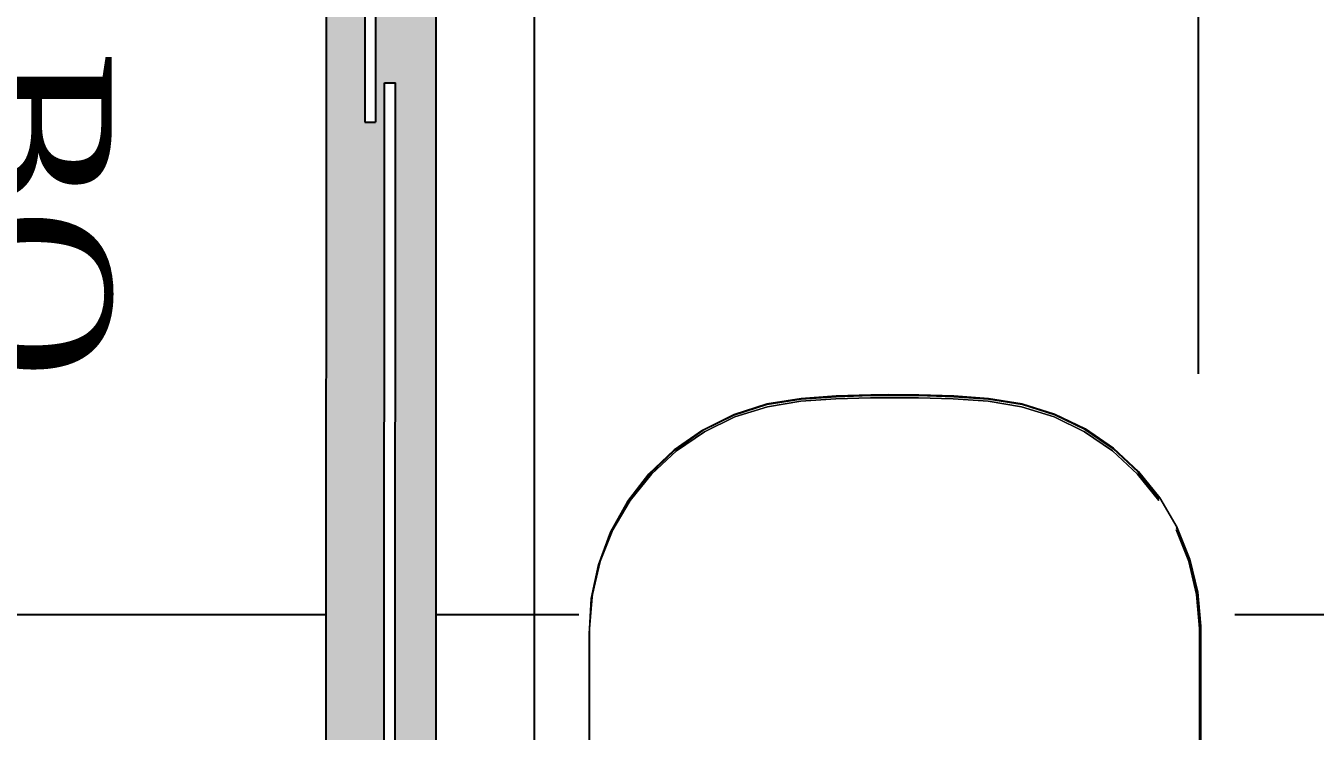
# Model space of a CAD drawing. Header units: centimetres. Extents: x -48696 to 156237, y -5617 to 29024.
# Drawn here: x 81399.1 to 81481.3, y 14951 to 14996 of the extents above; entities that cross this region are included whole.
import ezdxf

# ---------------------------------------------------------------- set-up
doc = ezdxf.new("R2010")
doc.units = ezdxf.units.CM
for name, color, linetype in [('Hachuria - Moveis', 1, 'Continuous'), ('Piso', 55, 'Continuous'), ('Portas-Cotas', 2, 'Continuous')]:
    doc.layers.add(name, color=color, linetype=linetype)
for name, color, linetype, lineweight in [('Moveis', 1, 'Continuous', 9), ('Parede Baixa', 5, 'Continuous', 50), ('Pisos Externos', 15, 'Continuous', 9)]:
    doc.layers.add(name, color=color, linetype=linetype, lineweight=lineweight)
doc.styles.add('Valéria', font='romantic.ttf', dxfattribs={"height": 10})

# ---------------------------------------------------------------- blocks, each defined once
blk = doc.blocks.new('u')
at = {"layer": 'Moveis', "invisible_edges": 3}
for points in [[(12556.061, 3322.426), (12633.549, 3335.554), (12556.095, 3322.404)], [(12556.061, 3322.426), (12633.549, 3335.554), (12556.095, 3322.404)], [(12556.061, 3322.426), (12633.549, 3335.554), (12556.095, 3322.404)], [(12556.061, 3322.426), (12633.549, 3335.554), (12556.095, 3322.404)], [(12556.061, 3322.426), (12633.549, 3335.554), (12556.095, 3322.404)], [(12556.095, 3322.404), (12633.549, 3335.554), (12556.232, 3322.311)], [(12556.095, 3322.404), (12633.549, 3335.554), (12556.232, 3322.311)], [(12556.095, 3322.404), (12633.549, 3335.554), (12556.232, 3322.311)], [(12556.095, 3322.404), (12633.549, 3335.554), (12556.232, 3322.311)], [(12556.095, 3322.404), (12633.549, 3335.554), (12556.232, 3322.311)], [(12556.232, 3322.311), (12633.549, 3335.554), (12556.257, 3322.282)], [(12556.232, 3322.311), (12633.549, 3335.554), (12556.257, 3322.282)], [(12556.232, 3322.311), (12633.549, 3335.554), (12556.257, 3322.282)], [(12556.232, 3322.311), (12633.549, 3335.554), (12556.257, 3322.282)], [(12556.232, 3322.311), (12633.549, 3335.554), (12556.257, 3322.282)], [(12556.257, 3322.282), (12633.549, 3335.554), (12556.359, 3322.193)], [(12556.257, 3322.282), (12633.549, 3335.554), (12556.359, 3322.193)], [(12556.257, 3322.282), (12633.549, 3335.554), (12556.359, 3322.193)], [(12556.257, 3322.282), (12633.549, 3335.554), (12556.359, 3322.193)], [(12556.257, 3322.282), (12633.549, 3335.554), (12556.359, 3322.193)], [(12556.359, 3322.193), (12633.549, 3335.554), (12556.382, 3322.167)], [(12556.359, 3322.193), (12633.549, 3335.554), (12556.382, 3322.167)], [(12556.359, 3322.193), (12633.549, 3335.554), (12556.382, 3322.167)], [(12556.359, 3322.193), (12633.549, 3335.554), (12556.382, 3322.167)], [(12556.359, 3322.193), (12633.549, 3335.554), (12556.382, 3322.167)], [(12556.382, 3322.167), (12633.549, 3335.554), (12556.494, 3322.031)], [(12556.382, 3322.167), (12633.549, 3335.554), (12556.494, 3322.031)], [(12556.382, 3322.167), (12633.549, 3335.554), (12556.494, 3322.031)], [(12556.382, 3322.167), (12633.549, 3335.554), (12556.494, 3322.031)], [(12556.382, 3322.167), (12633.549, 3335.554), (12556.494, 3322.031)], [(12556.494, 3322.031), (12633.549, 3335.554), (12556.593, 3321.876)], [(12556.494, 3322.031), (12633.549, 3335.554), (12556.593, 3321.876)], [(12556.494, 3322.031), (12633.549, 3335.554), (12556.593, 3321.876)], [(12556.494, 3322.031), (12633.549, 3335.554), (12556.593, 3321.876)], [(12556.494, 3322.031), (12633.549, 3335.554), (12556.593, 3321.876)], [(12556.593, 3321.876), (12633.549, 3335.554), (12556.603, 3321.851)], [(12556.593, 3321.876), (12633.549, 3335.554), (12556.603, 3321.851)], [(12556.593, 3321.876), (12633.549, 3335.554), (12556.603, 3321.851)], [(12556.593, 3321.876), (12633.549, 3335.554), (12556.603, 3321.851)], [(12556.593, 3321.876), (12633.549, 3335.554), (12556.603, 3321.851)], [(12556.603, 3321.851), (12633.549, 3335.554), (12556.676, 3321.704)], [(12556.603, 3321.851), (12633.549, 3335.554), (12556.676, 3321.704)], [(12556.603, 3321.851), (12633.549, 3335.554), (12556.676, 3321.704)], [(12556.603, 3321.851), (12633.549, 3335.554), (12556.676, 3321.704)], [(12556.603, 3321.851), (12633.549, 3335.554), (12556.676, 3321.704)], [(12556.676, 3321.704), (12633.549, 3335.554), (12556.684, 3321.683)], [(12556.676, 3321.704), (12633.549, 3335.554), (12556.684, 3321.683)], [(12556.676, 3321.704), (12633.549, 3335.554), (12556.684, 3321.683)], [(12556.676, 3321.704), (12633.549, 3335.554), (12556.684, 3321.683)], [(12556.676, 3321.704), (12633.549, 3335.554), (12556.684, 3321.683)], [(12556.684, 3321.683), (12633.549, 3335.554), (12556.748, 3321.503)], [(12556.684, 3321.683), (12633.549, 3335.554), (12556.748, 3321.503)], [(12556.684, 3321.683), (12633.549, 3335.554), (12556.748, 3321.503)], [(12556.684, 3321.683), (12633.549, 3335.554), (12556.748, 3321.503)], [(12556.684, 3321.683), (12633.549, 3335.554), (12556.748, 3321.503)], [(12556.748, 3321.503), (12633.549, 3335.554), (12556.795, 3321.312)], [(12556.748, 3321.503), (12633.549, 3335.554), (12556.795, 3321.312)], [(12556.748, 3321.503), (12633.549, 3335.554), (12556.795, 3321.312)], [(12556.748, 3321.503), (12633.549, 3335.554), (12556.795, 3321.312)], [(12556.748, 3321.503), (12633.549, 3335.554), (12556.795, 3321.312)], [(12556.795, 3321.312), (12633.549, 3335.554), (12556.824, 3321.114)], [(12556.795, 3321.312), (12633.549, 3335.554), (12556.824, 3321.114)], [(12556.795, 3321.312), (12633.549, 3335.554), (12556.824, 3321.114)], [(12556.795, 3321.312), (12633.549, 3335.554), (12556.824, 3321.114)], [(12556.795, 3321.312), (12633.549, 3335.554), (12556.824, 3321.114)], [(12556.824, 3321.114), (12633.549, 3335.554), (12556.833, 3320.923)], [(12556.824, 3321.114), (12633.549, 3335.554), (12556.833, 3320.923)], [(12556.824, 3321.114), (12633.549, 3335.554), (12556.833, 3320.923)], [(12556.824, 3321.114), (12633.549, 3335.554), (12556.833, 3320.923)], [(12556.824, 3321.114), (12633.549, 3335.554), (12556.833, 3320.923)], [(12556.833, 3320.923), (12633.549, 3335.554), (12556.833, 3308.185)], [(12556.833, 3320.923), (12633.549, 3335.554), (12556.833, 3308.185)], [(12556.833, 3320.923), (12633.549, 3335.554), (12556.833, 3308.185)], [(12556.833, 3320.923), (12633.549, 3335.554), (12556.833, 3308.185)], [(12556.833, 3320.923), (12633.549, 3335.554), (12556.833, 3308.185)]]:
    blk.add_3dface(points, dxfattribs=at)

msp = doc.modelspace()

# ---------------------------------------------------------------- hatches: boundary and pattern name
at = {"layer": 'Piso'}
h = msp.add_hatch(dxfattribs=at)
h.set_pattern_fill('ANSI37', color=256, scale=13.333333, angle=-45)
h.set_pattern_definition([(360, (62677.845, -3837.59), (3e-14, 42.33333), []), (90, (62677.845, -3837.59), (-42.33333, 3e-14), [])])
h.paths.add_polyline_path([(81565.12051, 14966.07471), (81565.12285, 14966.61069), (81563.12285, 14966.61069), (81563.23659, 14976.60931), (81568.12285, 14976.60931), (81568.17461, 15058.43166), (81565.17445, 15058.43356), (81565.20409, 15055.40247), (81492.70756, 15054.69357), (81492.74178, 15051.19374), (81495.65765, 15051.19125), (81495.65463, 15047.64294), (81493.8112, 15046.36812), (81493.8112, 15045.60332), (81489.75751, 15045.60332), (81489.69583, 15046.40699), (81487.4119, 15048.03734), (81487.64399, 15051.65267), (81490.2419, 15051.16929), (81490.20767, 15054.66913), (81486.20787, 15054.63001), (81486.17853, 15057.62987), (81490.17834, 15057.66898), (81490.17834, 15061.16915), (81487.42946, 15061.16915), (81487.42946, 15064.91123), (81489.77083, 15066.82798), (81492.92287, 15066.42004), (81495.49127, 15064.65768), (81495.49127, 15061.13708), (81492.644, 15061.19326), (81492.67822, 15057.69343), (81563.17485, 15058.38277), (81563.17485, 15068.38229), (81565.15026, 15068.38229), (81565.15026, 15071.11069), (81425.28043, 15071.08539), (81425.23244, 14906.04671), (81427.00403, 14906.04671), (81427.00403, 14910.27471), (81428.98509, 14910.69551), (81430.08145, 14911.46141), (81446.5597, 14911.49124), (81446.5597, 14908.49315), (81443.95714, 14908.99296), (81431.2707, 14910.27471), (81431.2707, 14906.04671), (81448.31409, 14906.04671), (81448.78591, 14912.68588), (81452.38617, 14913.44909), (81452.38617, 14914.64379), (81435.017, 14914.64379), (81434.10822, 14976.27828), (81476.93318, 14973.60103), (81474.02201, 14914.64379), (81456.65284, 14914.64379), (81456.65284, 14912.95816), (81460.6879, 14912.54704), (81463.00271, 14906.04671), (81490.29063, 14906.04671), (81490.29063, 14966.07471)])
edge = h.paths.add_edge_path()
edge.add_line((81338.27252, 14906.04671), (81338.27252, 15071.11069))
edge.add_line((81338.27252, 15071.11069), (81418.28043, 15071.08743))
edge.add_line((81418.28043, 15071.08743), (81418.28043, 14906.04671))
edge.add_line((81418.28043, 14906.04671), (81386.55905, 14906.04671))
edge.add_line((81386.55905, 14906.04671), (81386.55905, 14908.23913))
edge.add_line((81386.55905, 14908.23913), (81379.79436, 14907.58771))
edge.add_line((81379.79436, 14907.58771), (81379.79436, 14910.21913))
edge.add_line((81379.79436, 14910.21913), (81379.28605, 14916.96669))
edge.add_line((81379.28605, 14916.96669), (81378.15905, 14916.96669))
edge.add_line((81378.15905, 14916.96669), (81378.15905, 14945.19302))
edge.add_line((81378.15905, 14945.19302), (81390.73071, 14945.19302))
edge.add_line((81390.73071, 14945.19302), (81390.73071, 14975.87491))
edge.add_line((81390.73071, 14975.87491), (81359.98738, 14975.87491))
edge.add_line((81359.98738, 14975.87491), (81359.98738, 14945.19302))
edge.add_line((81359.98738, 14945.19302), (81372.55905, 14945.19302))
edge.add_line((81372.55905, 14945.19302), (81372.55905, 14916.96669))
edge.add_line((81372.55905, 14916.96669), (81371.43205, 14916.96669))
edge.add_line((81371.43205, 14916.96669), (81371.43205, 14912.95688))
edge.add_line((81371.43205, 14912.95688), (81370.92373, 14910.21913))
edge.add_line((81370.92373, 14910.21913), (81370.92373, 14907.58771))
edge.add_line((81370.92373, 14907.58771), (81364.96611, 14907.58318))
edge.add_line((81364.96611, 14907.58318), (81364.51624, 14907.61205))
edge.add_line((81364.51624, 14907.61205), (81364.15905, 14906.04671))
edge.add_line((81364.15905, 14906.04671), (81338.22953, 14906.04671))
at = {"layer": 'Pisos Externos'}
h = msp.add_hatch(dxfattribs=at)
h.set_pattern_fill('AR-SAND', color=256, scale=0.05, angle=45)
h.set_pattern_definition([(82.5, (68707.341, -1129.0535), (-1.78690674, 1.67376745), [0, -1.9304, 0, -2.159, 0, -2.06375]), (52.5, (68707.341, -1129.0535), (-0.94505464, 4.12366426), [0, -1.0414, 0, -1.7399, 0, -0.66675]), (12.5, (68706.2364, -1130.158), (2.79149913, 2.80166156), [0, -0.635, 0, -2.286, 0, -2.9845]), (2.5, (68706.2364, -1130.158), (1.91140555, 3.4877539), [0, -0.3175, 0, -1.4986, 0, -1.7145])])
h.paths.add_polyline_path([(81425.23244, 14906.04671), (81425.28044, 15071.11069), (81421.45209, 15071.11069), (81421.45017, 15067.81797), (81422.09405, 15067.81797), (81423.42739, 15067.81797), (81423.42739, 15067.15131), (81422.09405, 15067.15131), (81421.44978, 15067.15131), (81421.40469, 14989.8297), (81420.72833, 14989.83009), (81420.71899, 15067.15131), (81420.05697, 15067.15131), (81418.72363, 15067.15131), (81418.72363, 15067.81797), (81420.05697, 15067.81797), (81420.7189, 15067.81797), (81420.71851, 15071.11069), (81418.28044, 15071.11069), (81418.23244, 14906.04671), (81420.84448, 14906.04671), (81420.84448, 14911.38916), (81421.64444, 14911.38916), (81421.64444, 14912.82271), (81421.35121, 14912.82271), (81421.35121, 14912.91621), (81421.35121, 14913.03361), (81421.35121, 14913.09284), (81421.35121, 14913.21192), (81421.35121, 14913.31837), (81421.35121, 14913.35134), (81421.35121, 14913.36298), (81421.64444, 14913.36298), (81421.64444, 14915.21668), (81421.35121, 14915.21668), (81421.35121, 14915.22832), (81421.35121, 14915.26129), (81421.35121, 14915.31018), (81421.35121, 14915.42759), (81421.35121, 14915.48682), (81421.35121, 14915.60589), (81421.35121, 14915.71235), (81421.35121, 14915.74531), (81421.35121, 14915.75696), (81421.64444, 14915.75696), (81421.64444, 14917.2823), (81421.93768, 14917.2823), (81421.98145, 14992.32936), (81422.68511, 14992.32895), (81422.64134, 14917.2823), (81422.64134, 14916.08531), (81422.93467, 14916.08531), (81422.93467, 14916.00513), (81422.93467, 14915.91002), (81422.93467, 14915.78607), (81422.93467, 14915.64172), (81422.93467, 14915.48682), (81422.93467, 14915.33192), (81422.93467, 14915.18757), (81422.93467, 14915.06362), (81422.93467, 14914.96851), (81422.93467, 14914.90872), (81422.93467, 14914.88833), (81422.64134, 14914.88833), (81422.64134, 14913.69134), (81422.93467, 14913.69134), (81422.93467, 14913.67095), (81422.93467, 14913.51604), (81422.93467, 14913.39209), (81422.93467, 14913.24775), (81422.93467, 14913.09284), (81422.93467, 14912.93794), (81422.93467, 14912.7936), (81422.93467, 14912.66965), (81422.93467, 14912.57453), (81422.93467, 14912.51474), (81422.93467, 14912.49435), (81422.64134, 14912.49435), (81422.64134, 14906.04671)])

# ---------------------------------------------------------------- linework, layer by layer
at = {"layer": 'Hachuria - Moveis'}
for p, q in [((81420.71851, 15071.11069), (81420.72833, 14989.83009)), ((81421.45209, 15071.11069), (81421.40469, 14989.8297)), ((81421.93768, 14917.2823), (81421.98145, 14992.32936)), ((81421.98145, 14992.32936), (81422.68511, 14992.32895)), ((81422.64134, 14917.2823), (81422.68511, 14992.32895)), ((81420.72745, 14989.83009), (81421.40469, 14989.8297))]:
    msp.add_line(p, q, dxfattribs=at)
at = {"layer": 'Moveis'}
for p, q in [((81450.76643, 14972.37155), (81452.98907, 14972.44761)), ((81452.98907, 14972.44761), (81454.10103, 14972.45712)), ((81454.10103, 14972.45712), (81456.04995, 14972.44761)), ((81456.04995, 14972.44761), (81458.27258, 14972.37155)), ((81444.24647, 14971.18718), (81446.35829, 14971.865)), ((81446.36919, 14971.81941), (81444.26403, 14971.14373)), ((81446.38782, 14971.69017), (81444.32209, 14971.03748)), ((81446.35829, 14971.865), (81448.5477, 14972.21953)), ((81446.36919, 14971.81941), (81448.5517, 14972.17283)), ((81446.38782, 14971.69017), (81448.52689, 14972.03323)), ((81450.74402, 14972.18515), (81448.52689, 14972.03323)), ((81448.5477, 14972.21953), (81450.76643, 14972.37155)), ((81450.76884, 14972.32475), (81448.5517, 14972.17283)), ((81450.74402, 14972.18515), (81452.96505, 14972.26115)), ((81452.98987, 14972.40075), (81450.76884, 14972.32475)), ((81452.96505, 14972.26115), (81456.02433, 14972.26115)), ((81456.04914, 14972.40075), (81452.98987, 14972.40075)), ((81456.02433, 14972.26115), (81458.24536, 14972.18515)), ((81458.27018, 14972.32475), (81456.04914, 14972.40075)), ((81458.24536, 14972.18515), (81460.4625, 14972.03323)), ((81458.27018, 14972.32475), (81460.48731, 14972.17283)), ((81458.27258, 14972.37155), (81460.49131, 14972.21953)), ((81462.60156, 14971.69017), (81460.4625, 14972.03323)), ((81462.62637, 14971.82977), (81460.48731, 14972.17283)), ((81460.49131, 14972.21953), (81462.63721, 14971.87537)), ((81462.60156, 14971.69017), (81464.6673, 14971.03748)), ((81462.62637, 14971.82977), (81464.69211, 14971.17708)), ((81462.63721, 14971.87537), (81464.70954, 14971.22058)), ((81442.25969, 14970.20132), (81444.24647, 14971.18718)), ((81442.28352, 14970.16096), (81444.26403, 14971.14373)), ((81444.32209, 14971.03748), (81442.37424, 14970.08922)), ((81466.61514, 14970.08922), (81464.6673, 14971.03748)), ((81464.69211, 14971.17708), (81466.63996, 14970.22882)), ((81464.70954, 14971.22058), (81466.6636, 14970.26929)), ((81440.4426, 14968.92955), (81442.25969, 14970.20132)), ((81440.47217, 14968.89318), (81442.28352, 14970.16096)), ((81440.58631, 14968.86586), (81442.37424, 14970.08922)), ((81468.40307, 14968.86586), (81466.61514, 14970.08922)), ((81468.42788, 14969.00546), (81466.63996, 14970.22882)), ((81466.6636, 14970.26929), (81468.45723, 14969.04201)), ((81438.83603, 14967.40045), (81440.4426, 14968.92955)), ((81440.47217, 14968.89318), (81438.87068, 14967.36889)), ((81440.58631, 14968.86586), (81438.99688, 14967.3938)), ((81468.40307, 14968.86586), (81469.99251, 14967.3938)), ((81468.42788, 14969.00546), (81470.01732, 14967.5334)), ((81468.45723, 14969.04201), (81470.05173, 14967.56522)), ((81471.37398, 14965.84439), (81470.01732, 14967.5334)), ((81470.05173, 14967.56522), (81471.41269, 14965.8708)), ((81437.47607, 14965.64839), (81438.83603, 14967.40045)), ((81437.51503, 14965.62233), (81438.87068, 14967.36889)), ((81437.64022, 14965.70478), (81438.99688, 14967.3938)), ((81471.34916, 14965.70478), (81469.99251, 14967.3938)), ((81471.41269, 14965.8708), (81472.51077, 14963.99529)), ((81436.39329, 14963.71273), (81437.47607, 14965.64839)), ((81437.51503, 14965.62233), (81436.43569, 14963.69275)), ((81437.64022, 14965.70478), (81436.54561, 14963.83526)), ((81435.612, 14961.63696), (81436.39329, 14963.71273)), ((81436.54561, 14963.83526), (81435.73667, 14961.82556)), ((81435.73667, 14961.82556), (81436.43569, 14963.69275)), ((81473.25271, 14961.82556), (81472.44377, 14963.83526)), ((81472.46858, 14963.97486), (81473.27753, 14961.96516)), ((81472.51077, 14963.99529), (81473.32226, 14961.97915)), ((81435.41085, 14960.46865), (81435.73667, 14961.82556)), ((81435.6569, 14961.62351), (81435.73667, 14961.82556)), ((81473.75854, 14959.71904), (81473.25271, 14961.82556)), ((81473.78335, 14959.85864), (81473.27753, 14961.96516)), ((81473.32226, 14961.97915), (81473.82966, 14959.86589)), ((81435.14978, 14959.46773), (81435.612, 14961.63696)), ((81435.41085, 14960.46865), (81435.6569, 14961.62351)), ((81435.23085, 14959.71904), (81435.41085, 14960.46865)), ((81435.03905, 14957.56115), (81435.14978, 14959.46773)), ((81435.21633, 14959.55568), (81435.17184, 14959.05516)), ((81435.19618, 14959.46111), (81435.17184, 14959.05516)), ((81435.19618, 14959.46111), (81435.21633, 14959.55568)), ((81435.23085, 14959.71904), (81435.21633, 14959.55568)), ((81473.75854, 14959.71904), (81473.95033, 14957.56115)), ((81473.78335, 14959.85864), (81473.97515, 14957.70075)), ((81473.82966, 14959.86589), (81474.02201, 14957.7011)), ((81435.17184, 14959.05516), (81435.03905, 14957.56115)), ((81473.97515, 14957.70075), (81473.97515, 14914.64379)), ((81474.02201, 14957.7011), (81474.02201, 14914.64379)), ((81435.017, 14957.25378), (81435.03905, 14957.56115)), ((81435.017, 14957.25378), (81435.017, 14914.64379)), ((81435.03905, 14957.56115), (81435.03905, 14923.80711)), ((81473.95033, 14923.42515), (81473.95033, 14957.56115))]:
    msp.add_line(p, q, dxfattribs=at)
for points, invisible_edges in [([(81435.017, 14914.64379), (81400.53798, 14994.21712), (81435.017, 14957.25378)], 3), ([(81435.017, 14957.25378), (81400.53798, 14994.21712), (81435.03905, 14957.56115)], 3), ([(81435.03905, 14957.56115), (81400.53798, 14994.21712), (81435.14978, 14959.46773)], 3), ([(81435.14978, 14959.46773), (81400.53798, 14994.21712), (81435.612, 14961.63696)], 3), ([(81435.612, 14961.63696), (81400.53798, 14994.21712), (81436.39329, 14963.71273)], 3), ([(81436.39329, 14963.71273), (81400.53798, 14994.21712), (81437.47607, 14965.64839)], 3), ([(81437.47607, 14965.64839), (81400.53798, 14994.21712), (81438.83603, 14967.40045)], 3), ([(81438.83603, 14967.40045), (81400.53798, 14994.21712), (81440.4426, 14968.92955)], 3), ([(81440.4426, 14968.92955), (81400.53798, 14994.21712), (81442.25969, 14970.20132)], 3), ([(81442.25969, 14970.20132), (81400.53798, 14994.21712), (81444.24647, 14971.18718)], 3), ([(81444.24647, 14971.18718), (81400.53798, 14994.21712), (81446.35829, 14971.865)], 3), ([(81446.35829, 14971.865), (81400.53798, 14994.21712), (81448.5477, 14972.21953)], 3), ([(81448.5477, 14972.21953), (81400.53798, 14994.21712), (81450.76643, 14972.37155)], 3), ([(81450.76643, 14972.37155), (81400.53798, 14994.21712), (81452.98907, 14972.44761)], 3), ([(81452.98907, 14972.44761), (81400.53798, 14994.21712), (81454.10103, 14972.45712)], 3), ([(81435.017, 14914.64379), (81400.53798, 14994.21712), (81435.017, 14957.25378)], 3), ([(81435.017, 14957.25378), (81400.53798, 14994.21712), (81435.03905, 14957.56115)], 3), ([(81435.03905, 14957.56115), (81400.53798, 14994.21712), (81435.14978, 14959.46773)], 3), ([(81435.14978, 14959.46773), (81400.53798, 14994.21712), (81435.612, 14961.63696)], 3), ([(81435.612, 14961.63696), (81400.53798, 14994.21712), (81436.39329, 14963.71273)], 3), ([(81436.39329, 14963.71273), (81400.53798, 14994.21712), (81437.47607, 14965.64839)], 3), ([(81437.47607, 14965.64839), (81400.53798, 14994.21712), (81438.83603, 14967.40045)], 3), ([(81438.83603, 14967.40045), (81400.53798, 14994.21712), (81440.4426, 14968.92955)], 3), ([(81440.4426, 14968.92955), (81400.53798, 14994.21712), (81442.25969, 14970.20132)], 3), ([(81442.25969, 14970.20132), (81400.53798, 14994.21712), (81444.24647, 14971.18718)], 3), ([(81444.24647, 14971.18718), (81400.53798, 14994.21712), (81446.35829, 14971.865)], 3), ([(81446.35829, 14971.865), (81400.53798, 14994.21712), (81448.5477, 14972.21953)], 3), ([(81448.5477, 14972.21953), (81400.53798, 14994.21712), (81450.76643, 14972.37155)], 3), ([(81450.76643, 14972.37155), (81400.53798, 14994.21712), (81452.98907, 14972.44761)], 3), ([(81452.98907, 14972.44761), (81400.53798, 14994.21712), (81454.10103, 14972.45712)], 3), ([(81435.017, 14914.64379), (81400.53798, 14994.21712), (81435.017, 14957.25378)], 3), ([(81435.017, 14957.25378), (81400.53798, 14994.21712), (81435.03905, 14957.56115)], 3), ([(81435.03905, 14957.56115), (81400.53798, 14994.21712), (81435.14978, 14959.46773)], 3), ([(81435.14978, 14959.46773), (81400.53798, 14994.21712), (81435.612, 14961.63696)], 3), ([(81435.612, 14961.63696), (81400.53798, 14994.21712), (81436.39329, 14963.71273)], 3), ([(81436.39329, 14963.71273), (81400.53798, 14994.21712), (81437.47607, 14965.64839)], 3), ([(81437.47607, 14965.64839), (81400.53798, 14994.21712), (81438.83603, 14967.40045)], 3), ([(81438.83603, 14967.40045), (81400.53798, 14994.21712), (81440.4426, 14968.92955)], 3), ([(81440.4426, 14968.92955), (81400.53798, 14994.21712), (81442.25969, 14970.20132)], 3), ([(81442.25969, 14970.20132), (81400.53798, 14994.21712), (81444.24647, 14971.18718)], 3), ([(81444.24647, 14971.18718), (81400.53798, 14994.21712), (81446.35829, 14971.865)], 3), ([(81446.35829, 14971.865), (81400.53798, 14994.21712), (81448.5477, 14972.21953)], 3), ([(81448.5477, 14972.21953), (81400.53798, 14994.21712), (81450.76643, 14972.37155)], 3), ([(81450.76643, 14972.37155), (81400.53798, 14994.21712), (81452.98907, 14972.44761)], 3), ([(81452.98907, 14972.44761), (81400.53798, 14994.21712), (81454.10103, 14972.45712)], 3), ([(81435.017, 14914.64379), (81400.53798, 14994.21712), (81435.017, 14957.25378)], 3), ([(81435.017, 14957.25378), (81400.53798, 14994.21712), (81435.03905, 14957.56115)], 3), ([(81435.03905, 14957.56115), (81400.53798, 14994.21712), (81435.14978, 14959.46773)], 3), ([(81435.14978, 14959.46773), (81400.53798, 14994.21712), (81435.612, 14961.63696)], 3), ([(81435.612, 14961.63696), (81400.53798, 14994.21712), (81436.39329, 14963.71273)], 3), ([(81436.39329, 14963.71273), (81400.53798, 14994.21712), (81437.47607, 14965.64839)], 3), ([(81437.47607, 14965.64839), (81400.53798, 14994.21712), (81438.83603, 14967.40045)], 3), ([(81438.83603, 14967.40045), (81400.53798, 14994.21712), (81440.4426, 14968.92955)], 3), ([(81440.4426, 14968.92955), (81400.53798, 14994.21712), (81442.25969, 14970.20132)], 3), ([(81442.25969, 14970.20132), (81400.53798, 14994.21712), (81444.24647, 14971.18718)], 3), ([(81444.24647, 14971.18718), (81400.53798, 14994.21712), (81446.35829, 14971.865)], 3), ([(81446.35829, 14971.865), (81400.53798, 14994.21712), (81448.5477, 14972.21953)], 3), ([(81448.5477, 14972.21953), (81400.53798, 14994.21712), (81450.76643, 14972.37155)], 3), ([(81450.76643, 14972.37155), (81400.53798, 14994.21712), (81452.98907, 14972.44761)], 3), ([(81452.98907, 14972.44761), (81400.53798, 14994.21712), (81454.10103, 14972.45712)], 3), ([(81435.017, 14914.64379), (81400.53798, 14994.21712), (81435.017, 14957.25378)], 3), ([(81435.017, 14957.25378), (81400.53798, 14994.21712), (81435.03905, 14957.56115)], 3), ([(81435.03905, 14957.56115), (81400.53798, 14994.21712), (81435.14978, 14959.46773)], 3), ([(81435.14978, 14959.46773), (81400.53798, 14994.21712), (81435.612, 14961.63696)], 3), ([(81435.612, 14961.63696), (81400.53798, 14994.21712), (81436.39329, 14963.71273)], 3), ([(81436.39329, 14963.71273), (81400.53798, 14994.21712), (81437.47607, 14965.64839)], 3), ([(81437.47607, 14965.64839), (81400.53798, 14994.21712), (81438.83603, 14967.40045)], 3), ([(81438.83603, 14967.40045), (81400.53798, 14994.21712), (81440.4426, 14968.92955)], 3), ([(81440.4426, 14968.92955), (81400.53798, 14994.21712), (81442.25969, 14970.20132)], 3), ([(81442.25969, 14970.20132), (81400.53798, 14994.21712), (81444.24647, 14971.18718)], 3), ([(81444.24647, 14971.18718), (81400.53798, 14994.21712), (81446.35829, 14971.865)], 3), ([(81446.35829, 14971.865), (81400.53798, 14994.21712), (81448.5477, 14972.21953)], 3), ([(81448.5477, 14972.21953), (81400.53798, 14994.21712), (81450.76643, 14972.37155)], 3), ([(81450.76643, 14972.37155), (81400.53798, 14994.21712), (81452.98907, 14972.44761)], 3), ([(81452.98907, 14972.44761), (81400.53798, 14994.21712), (81454.10103, 14972.45712)], 3), ([(81452.98987, 14972.40075), (81450.76643, 14972.37155), (81452.98907, 14972.44761)], 13), ([(81456.04995, 14972.44761), (81452.98907, 14972.44761), (81454.10103, 14972.45712)], 1), ([(81456.04995, 14972.44761), (81456.04914, 14972.40075), (81452.98987, 14972.40075)], 13), ([(81495.32535, 14972.52068), (81456.04995, 14972.44761), (81454.10103, 14972.45712)], 13), ([(81495.32535, 14972.52068), (81456.04995, 14972.44761), (81454.10103, 14972.45712)], 13), ([(81495.32535, 14972.52068), (81456.04995, 14972.44761), (81454.10103, 14972.45712)], 13), ([(81495.32535, 14972.52068), (81456.04995, 14972.44761), (81454.10103, 14972.45712)], 13), ([(81495.32535, 14972.52068), (81456.04995, 14972.44761), (81454.10103, 14972.45712)], 13), ([(81458.27258, 14972.37155), (81456.04914, 14972.40075), (81456.04995, 14972.44761)], 3), ([(81495.31343, 14972.43882), (81458.27258, 14972.37155), (81456.04995, 14972.44761)], 13), ([(81495.31343, 14972.43882), (81458.27258, 14972.37155), (81456.04995, 14972.44761)], 13), ([(81495.31343, 14972.43882), (81458.27258, 14972.37155), (81456.04995, 14972.44761)], 13), ([(81495.31343, 14972.43882), (81458.27258, 14972.37155), (81456.04995, 14972.44761)], 13), ([(81495.31343, 14972.43882), (81458.27258, 14972.37155), (81456.04995, 14972.44761)], 13), ([(81446.36919, 14971.81941), (81444.24647, 14971.18718), (81446.35829, 14971.865)], 13), ([(81444.26403, 14971.14373), (81444.24647, 14971.18718), (81446.36919, 14971.81941)], 3), ([(81446.38782, 14971.69017), (81444.26403, 14971.14373), (81446.36919, 14971.81941)], 13), ([(81444.32209, 14971.03748), (81444.26403, 14971.14373), (81446.38782, 14971.69017)], 3), ([(81464.6673, 14971.03748), (81444.32209, 14971.03748), (81462.60156, 14971.69017)], 3), ([(81462.60156, 14971.69017), (81444.32209, 14971.03748), (81446.38782, 14971.69017)], 13), ([(81448.5517, 14972.17283), (81446.35829, 14971.865), (81448.5477, 14972.21953)], 13), ([(81446.36919, 14971.81941), (81446.35829, 14971.865), (81448.5517, 14972.17283)], 3), ([(81448.52689, 14972.03323), (81446.36919, 14971.81941), (81448.5517, 14972.17283)], 13), ([(81446.38782, 14971.69017), (81446.36919, 14971.81941), (81448.52689, 14972.03323)], 3), ([(81462.60156, 14971.69017), (81446.38782, 14971.69017), (81460.4625, 14972.03323)], 3), ([(81460.4625, 14972.03323), (81446.38782, 14971.69017), (81448.52689, 14972.03323)], 13), ([(81460.4625, 14972.03323), (81448.52689, 14972.03323), (81458.24536, 14972.18515)], 3), ([(81458.24536, 14972.18515), (81448.52689, 14972.03323), (81450.74402, 14972.18515)], 13), ([(81448.52689, 14972.03323), (81448.5517, 14972.17283), (81450.74402, 14972.18515)], 3), ([(81450.76884, 14972.32475), (81448.5477, 14972.21953), (81450.76643, 14972.37155)], 13), ([(81448.5517, 14972.17283), (81448.5477, 14972.21953), (81450.76884, 14972.32475)], 3), ([(81450.74402, 14972.18515), (81448.5517, 14972.17283), (81450.76884, 14972.32475)], 13), ([(81450.74402, 14972.18515), (81450.76884, 14972.32475), (81452.96505, 14972.26115)], 3), ([(81458.24536, 14972.18515), (81450.74402, 14972.18515), (81452.96505, 14972.26115)], 13), ([(81450.76884, 14972.32475), (81450.76643, 14972.37155), (81452.98987, 14972.40075)], 3), ([(81458.27018, 14972.32475), (81450.76884, 14972.32475), (81456.04914, 14972.40075)], 3), ([(81456.04914, 14972.40075), (81450.76884, 14972.32475), (81452.98987, 14972.40075)], 1), ([(81452.96505, 14972.26115), (81450.76884, 14972.32475), (81456.02433, 14972.26115)], 3), ([(81458.24536, 14972.18515), (81452.96505, 14972.26115), (81456.02433, 14972.26115)], 1), ([(81458.27018, 14972.32475), (81458.24536, 14972.18515), (81456.02433, 14972.26115)], 13), ([(81458.27258, 14972.37155), (81458.27018, 14972.32475), (81456.04914, 14972.40075)], 13), ([(81460.48731, 14972.17283), (81458.24536, 14972.18515), (81458.27018, 14972.32475)], 3), ([(81460.48731, 14972.17283), (81460.4625, 14972.03323), (81458.24536, 14972.18515)], 13), ([(81460.49131, 14972.21953), (81458.27018, 14972.32475), (81458.27258, 14972.37155)], 3), ([(81460.49131, 14972.21953), (81460.48731, 14972.17283), (81458.27018, 14972.32475)], 13), ([(81495.291, 14972.27498), (81460.49131, 14972.21953), (81458.27258, 14972.37155)], 13), ([(81495.291, 14972.27498), (81460.49131, 14972.21953), (81458.27258, 14972.37155)], 13), ([(81495.291, 14972.27498), (81460.49131, 14972.21953), (81458.27258, 14972.37155)], 13), ([(81495.291, 14972.27498), (81460.49131, 14972.21953), (81458.27258, 14972.37155)], 13), ([(81495.291, 14972.27498), (81460.49131, 14972.21953), (81458.27258, 14972.37155)], 13), ([(81462.62637, 14971.82977), (81460.4625, 14972.03323), (81460.48731, 14972.17283)], 3), ([(81462.62637, 14971.82977), (81462.60156, 14971.69017), (81460.4625, 14972.03323)], 13), ([(81462.63721, 14971.87537), (81460.48731, 14972.17283), (81460.49131, 14972.21953)], 3), ([(81462.63721, 14971.87537), (81462.62637, 14971.82977), (81460.48731, 14972.17283)], 13), ([(81495.2518, 14971.94689), (81462.63721, 14971.87537), (81460.49131, 14972.21953)], 13), ([(81495.2518, 14971.94689), (81462.63721, 14971.87537), (81460.49131, 14972.21953)], 13), ([(81495.2518, 14971.94689), (81462.63721, 14971.87537), (81460.49131, 14972.21953)], 13), ([(81495.2518, 14971.94689), (81462.63721, 14971.87537), (81460.49131, 14972.21953)], 13), ([(81495.2518, 14971.94689), (81462.63721, 14971.87537), (81460.49131, 14972.21953)], 13), ([(81464.69211, 14971.17708), (81462.60156, 14971.69017), (81462.62637, 14971.82977)], 3), ([(81464.69211, 14971.17708), (81464.6673, 14971.03748), (81462.60156, 14971.69017)], 13), ([(81464.70954, 14971.22058), (81462.62637, 14971.82977), (81462.63721, 14971.87537)], 3), ([(81464.70954, 14971.22058), (81464.69211, 14971.17708), (81462.62637, 14971.82977)], 13), ([(81495.19247, 14971.28971), (81464.70954, 14971.22058), (81462.63721, 14971.87537)], 13), ([(81495.19247, 14971.28971), (81464.70954, 14971.22058), (81462.63721, 14971.87537)], 13), ([(81495.19247, 14971.28971), (81464.70954, 14971.22058), (81462.63721, 14971.87537)], 13), ([(81495.19247, 14971.28971), (81464.70954, 14971.22058), (81462.63721, 14971.87537)], 13), ([(81495.19247, 14971.28971), (81464.70954, 14971.22058), (81462.63721, 14971.87537)], 13), ([(81444.26403, 14971.14373), (81442.25969, 14970.20132), (81444.24647, 14971.18718)], 13), ([(81442.28352, 14970.16096), (81442.25969, 14970.20132), (81444.26403, 14971.14373)], 3), ([(81444.32209, 14971.03748), (81442.28352, 14970.16096), (81444.26403, 14971.14373)], 13), ([(81442.37424, 14970.08922), (81442.28352, 14970.16096), (81444.32209, 14971.03748)], 3), ([(81466.61514, 14970.08922), (81442.37424, 14970.08922), (81464.6673, 14971.03748)], 3), ([(81464.6673, 14971.03748), (81442.37424, 14970.08922), (81444.32209, 14971.03748)], 13), ([(81466.63996, 14970.22882), (81464.6673, 14971.03748), (81464.69211, 14971.17708)], 3), ([(81466.63996, 14970.22882), (81466.61514, 14970.08922), (81464.6673, 14971.03748)], 13), ([(81466.6636, 14970.26929), (81464.69211, 14971.17708), (81464.70954, 14971.22058)], 3), ([(81466.6636, 14970.26929), (81466.63996, 14970.22882), (81464.69211, 14971.17708)], 13), ([(81495.1662, 14970.30188), (81466.6636, 14970.26929), (81464.70954, 14971.22058)], 13), ([(81495.1662, 14970.30188), (81466.6636, 14970.26929), (81464.70954, 14971.22058)], 13), ([(81495.1662, 14970.30188), (81466.6636, 14970.26929), (81464.70954, 14971.22058)], 13), ([(81495.1662, 14970.30188), (81466.6636, 14970.26929), (81464.70954, 14971.22058)], 13), ([(81495.1662, 14970.30188), (81466.6636, 14970.26929), (81464.70954, 14971.22058)], 13), ([(81442.28352, 14970.16096), (81440.4426, 14968.92955), (81442.25969, 14970.20132)], 13), ([(81440.47217, 14968.89318), (81440.4426, 14968.92955), (81442.28352, 14970.16096)], 3), ([(81442.37424, 14970.08922), (81440.47217, 14968.89318), (81442.28352, 14970.16096)], 13), ([(81440.58631, 14968.86586), (81440.47217, 14968.89318), (81442.37424, 14970.08922)], 3), ([(81468.40307, 14968.86586), (81440.58631, 14968.86586), (81466.61514, 14970.08922)], 3), ([(81466.61514, 14970.08922), (81440.58631, 14968.86586), (81442.37424, 14970.08922)], 13), ([(81468.42788, 14969.00546), (81466.61514, 14970.08922), (81466.63996, 14970.22882)], 3), ([(81468.42788, 14969.00546), (81468.40307, 14968.86586), (81466.61514, 14970.08922)], 13), ([(81468.45723, 14969.04201), (81466.63996, 14970.22882), (81466.6636, 14970.26929)], 3), ([(81468.45723, 14969.04201), (81468.42788, 14969.00546), (81466.63996, 14970.22882)], 13), ([(81495.53275, 14969.07322), (81468.45723, 14969.04201), (81466.6636, 14970.26929)], 13), ([(81495.53275, 14969.07322), (81468.45723, 14969.04201), (81466.6636, 14970.26929)], 13), ([(81495.53275, 14969.07322), (81468.45723, 14969.04201), (81466.6636, 14970.26929)], 13), ([(81495.53275, 14969.07322), (81468.45723, 14969.04201), (81466.6636, 14970.26929)], 13), ([(81495.53275, 14969.07322), (81468.45723, 14969.04201), (81466.6636, 14970.26929)], 13), ([(81440.47217, 14968.89318), (81438.83603, 14967.40045), (81440.4426, 14968.92955)], 13), ([(81438.87068, 14967.36889), (81438.83603, 14967.40045), (81440.47217, 14968.89318)], 3), ([(81438.99688, 14967.3938), (81438.87068, 14967.36889), (81440.47217, 14968.89318)], 13), ([(81438.99688, 14967.3938), (81440.47217, 14968.89318), (81440.58631, 14968.86586)], 3), ([(81469.99251, 14967.3938), (81438.99688, 14967.3938), (81468.40307, 14968.86586)], 3), ([(81468.40307, 14968.86586), (81438.99688, 14967.3938), (81440.58631, 14968.86586)], 13), ([(81470.01732, 14967.5334), (81468.40307, 14968.86586), (81468.42788, 14969.00546)], 3), ([(81470.01732, 14967.5334), (81469.99251, 14967.3938), (81468.40307, 14968.86586)], 13), ([(81470.05173, 14967.56522), (81468.42788, 14969.00546), (81468.45723, 14969.04201)], 3), ([(81470.05173, 14967.56522), (81470.01732, 14967.5334), (81468.42788, 14969.00546)], 13), ([(81468.45723, 14969.04201), (81495.53275, 14968.60855), (81470.05173, 14967.56522)], 3), ([(81468.45723, 14969.04201), (81495.53275, 14968.60855), (81470.05173, 14967.56522)], 3), ([(81468.45723, 14969.04201), (81495.53275, 14968.60855), (81470.05173, 14967.56522)], 3), ([(81468.45723, 14969.04201), (81495.53275, 14968.60855), (81470.05173, 14967.56522)], 3), ([(81468.45723, 14969.04201), (81495.53275, 14968.60855), (81470.05173, 14967.56522)], 3), ([(81471.37398, 14965.84439), (81469.99251, 14967.3938), (81470.01732, 14967.5334)], 3), ([(81471.41269, 14965.8708), (81470.01732, 14967.5334), (81470.05173, 14967.56522)], 3), ([(81471.41269, 14965.8708), (81471.37398, 14965.84439), (81470.01732, 14967.5334)], 13), ([(81470.05173, 14967.56522), (81495.96475, 14967.00982), (81471.41269, 14965.8708)], 3), ([(81470.05173, 14967.56522), (81495.96475, 14967.00982), (81471.41269, 14965.8708)], 3), ([(81470.05173, 14967.56522), (81495.96475, 14967.00982), (81471.41269, 14965.8708)], 3), ([(81470.05173, 14967.56522), (81495.96475, 14967.00982), (81471.41269, 14965.8708)], 3), ([(81470.05173, 14967.56522), (81495.96475, 14967.00982), (81471.41269, 14965.8708)], 3), ([(81438.87068, 14967.36889), (81437.47607, 14965.64839), (81438.83603, 14967.40045)], 13), ([(81437.51503, 14965.62233), (81437.47607, 14965.64839), (81438.87068, 14967.36889)], 3), ([(81437.64022, 14965.70478), (81437.51503, 14965.62233), (81438.87068, 14967.36889)], 13), ([(81471.34916, 14965.70478), (81437.64022, 14965.70478), (81469.99251, 14967.3938)], 3), ([(81469.99251, 14967.3938), (81437.64022, 14965.70478), (81438.99688, 14967.3938)], 13), ([(81437.64022, 14965.70478), (81438.87068, 14967.36889), (81438.99688, 14967.3938)], 3), ([(81471.37398, 14965.84439), (81471.34916, 14965.70478), (81469.99251, 14967.3938)], 13), ([(81496.00464, 14967.00982), (81472.51077, 14963.99529), (81471.41269, 14965.8708)], 13), ([(81496.00464, 14967.00982), (81472.51077, 14963.99529), (81471.41269, 14965.8708)], 13), ([(81496.00464, 14967.00982), (81472.51077, 14963.99529), (81471.41269, 14965.8708)], 13), ([(81496.00464, 14967.00982), (81472.51077, 14963.99529), (81471.41269, 14965.8708)], 13), ([(81496.00464, 14967.00982), (81472.51077, 14963.99529), (81471.41269, 14965.8708)], 13), ([(81496.00464, 14967.00982), (81473.32226, 14961.97915), (81472.51077, 14963.99529)], 13), ([(81496.00464, 14967.00982), (81473.32226, 14961.97915), (81472.51077, 14963.99529)], 13), ([(81496.00464, 14967.00982), (81473.32226, 14961.97915), (81472.51077, 14963.99529)], 13), ([(81496.00464, 14967.00982), (81473.32226, 14961.97915), (81472.51077, 14963.99529)], 13), ([(81496.00464, 14967.00982), (81473.32226, 14961.97915), (81472.51077, 14963.99529)], 13), ([(81496.00464, 14967.00982), (81473.82966, 14959.86589), (81473.32226, 14961.97915)], 13), ([(81496.00464, 14967.00982), (81473.82966, 14959.86589), (81473.32226, 14961.97915)], 13), ([(81496.00464, 14967.00982), (81473.82966, 14959.86589), (81473.32226, 14961.97915)], 13), ([(81496.00464, 14967.00982), (81473.82966, 14959.86589), (81473.32226, 14961.97915)], 13), ([(81496.00464, 14967.00982), (81473.82966, 14959.86589), (81473.32226, 14961.97915)], 13), ([(81472.51077, 14963.99529), (81471.37398, 14965.84439), (81471.41269, 14965.8708)], 3), ([(81437.51503, 14965.62233), (81436.39329, 14963.71273), (81437.47607, 14965.64839)], 13), ([(81436.43569, 14963.69275), (81436.39329, 14963.71273), (81437.51503, 14965.62233)], 3), ([(81436.54561, 14963.83526), (81436.43569, 14963.69275), (81437.51503, 14965.62233)], 13), ([(81471.34916, 14965.70478), (81436.54561, 14963.83526), (81437.64022, 14965.70478)], 13), ([(81436.54561, 14963.83526), (81437.51503, 14965.62233), (81437.64022, 14965.70478)], 3), ([(81435.73667, 14961.82556), (81435.612, 14961.63696), (81436.39329, 14963.71273)], 13), ([(81473.25271, 14961.82556), (81435.73667, 14961.82556), (81472.44377, 14963.83526)], 3), ([(81472.44377, 14963.83526), (81435.73667, 14961.82556), (81436.54561, 14963.83526)], 13), ([(81436.43569, 14963.69275), (81436.54561, 14963.83526), (81435.73667, 14961.82556)], 1), ([(81435.73667, 14961.82556), (81436.39329, 14963.71273), (81436.43569, 14963.69275)], 3), ([(81473.27753, 14961.96516), (81472.44377, 14963.83526), (81472.46858, 14963.97486)], 3), ([(81473.27753, 14961.96516), (81473.25271, 14961.82556), (81472.44377, 14963.83526)], 13), ([(81473.32226, 14961.97915), (81472.46858, 14963.97486), (81472.51077, 14963.99529)], 3), ([(81473.32226, 14961.97915), (81473.27753, 14961.96516), (81472.46858, 14963.97486)], 13), ([(81473.75854, 14959.71904), (81435.23085, 14959.71904), (81473.25271, 14961.82556)], 3), ([(81473.25271, 14961.82556), (81435.23085, 14959.71904), (81435.41085, 14960.46865)], 13), ([(81473.25271, 14961.82556), (81435.41085, 14960.46865), (81435.73667, 14961.82556)], 13), ([(81435.6569, 14961.62351), (81435.612, 14961.63696), (81435.73667, 14961.82556)], 3), ([(81473.78335, 14959.85864), (81473.25271, 14961.82556), (81473.27753, 14961.96516)], 3), ([(81473.78335, 14959.85864), (81473.75854, 14959.71904), (81473.25271, 14961.82556)], 13), ([(81473.82966, 14959.86589), (81473.27753, 14961.96516), (81473.32226, 14961.97915)], 3), ([(81473.82966, 14959.86589), (81473.78335, 14959.85864), (81473.27753, 14961.96516)], 13), ([(81435.23085, 14959.71904), (81435.14978, 14959.46773), (81435.612, 14961.63696)], 13), ([(81435.23085, 14959.71904), (81435.612, 14961.63696), (81435.41085, 14960.46865)], 3), ([(81435.41085, 14960.46865), (81435.612, 14961.63696), (81435.6569, 14961.62351)], 3), ([(81473.95033, 14957.56115), (81435.03905, 14957.56115), (81473.75854, 14959.71904)], 3), ([(81473.75854, 14959.71904), (81435.03905, 14957.56115), (81435.17184, 14959.05516)], 13), ([(81435.14978, 14959.46773), (81435.17184, 14959.05516), (81435.03905, 14957.56115)], 1), ([(81435.21633, 14959.55568), (81435.14978, 14959.46773), (81435.23085, 14959.71904)], 3), ([(81435.19618, 14959.46111), (81435.14978, 14959.46773), (81435.21633, 14959.55568)], 3), ([(81435.17184, 14959.05516), (81435.14978, 14959.46773), (81435.19618, 14959.46111)], 3), ([(81473.75854, 14959.71904), (81435.17184, 14959.05516), (81435.21633, 14959.55568)], 13), ([(81473.75854, 14959.71904), (81435.21633, 14959.55568), (81435.23085, 14959.71904)], 13), ([(81473.97515, 14957.70075), (81473.75854, 14959.71904), (81473.78335, 14959.85864)], 3), ([(81473.97515, 14957.70075), (81473.95033, 14957.56115), (81473.75854, 14959.71904)], 13), ([(81474.02201, 14957.7011), (81473.78335, 14959.85864), (81473.82966, 14959.86589)], 3), ([(81474.02201, 14957.7011), (81473.97515, 14957.70075), (81473.78335, 14959.85864)], 13), ([(81495.54875, 14959.14175), (81474.02201, 14957.7011), (81473.82966, 14959.86589)], 13), ([(81495.54875, 14959.14175), (81474.02201, 14957.7011), (81473.82966, 14959.86589)], 13), ([(81495.54875, 14959.14175), (81474.02201, 14957.7011), (81473.82966, 14959.86589)], 13), ([(81495.54875, 14959.14175), (81474.02201, 14957.7011), (81473.82966, 14959.86589)], 13), ([(81495.54875, 14959.14175), (81474.02201, 14957.7011), (81473.82966, 14959.86589)], 13), ([(81473.97515, 14914.64379), (81473.95033, 14923.42515), (81473.97515, 14957.70075)], 3), ([(81473.97515, 14957.70075), (81473.95033, 14923.42515), (81473.95033, 14957.56115)], 13), ([(81474.02201, 14914.64379), (81473.97515, 14957.70075), (81474.02201, 14957.7011)], 3), ([(81475.20464, 14915.81712), (81474.02201, 14914.64379), (81474.02201, 14957.7011)], 13), ([(81475.20464, 14915.81712), (81474.02201, 14914.64379), (81474.02201, 14957.7011)], 13), ([(81475.20464, 14915.81712), (81474.02201, 14914.64379), (81474.02201, 14957.7011)], 13), ([(81475.20464, 14915.81712), (81474.02201, 14914.64379), (81474.02201, 14957.7011)], 13), ([(81475.20464, 14915.81712), (81474.02201, 14914.64379), (81474.02201, 14957.7011)], 13), ([(81435.03905, 14923.80711), (81435.017, 14957.25378), (81435.03905, 14957.56115)], 1), ([(81435.03905, 14923.80711), (81435.017, 14914.64379), (81435.017, 14957.25378)], 13), ([(81473.95033, 14957.56115), (81435.06387, 14923.77391), (81435.03905, 14923.80711)], 13), ([(81473.95033, 14957.56115), (81435.03905, 14923.80711), (81435.03905, 14957.56115)], 13), ([(81473.95033, 14957.56115), (81435.22492, 14923.55844), (81435.06387, 14923.77391)], 13), ([(81473.95033, 14923.42515), (81435.22492, 14923.55844), (81473.95033, 14957.56115)], 3)]:
    msp.add_3dface(points, dxfattribs=dict(at, invisible_edges=invisible_edges))
msp.add_3dface([(81435.73667, 14961.82556), (81435.41085, 14960.46865), (81435.6569, 14961.62351)], dxfattribs=at)
at = {"layer": 'Piso'}
for p, q in [((81418.28043, 15071.08743), (81418.23244, 14906.04671)), ((81425.28043, 15071.08539), (81425.23244, 14906.04671))]:
    msp.add_line(p, q, dxfattribs=at)

# ---------------------------------------------------------------- block references
at = {"layer": 'Parede Baixa', "xscale": 1.066666666666667, "yscale": 1.066666666666667, "zscale": 1.066666666666667, "rotation": 89.99999999999999}
msp.add_blockref('u', (84972.7831, 1517.19455), dxfattribs=at)

# ---------------------------------------------------------------- texts
at = {"layer": 'Portas-Cotas', "insert": (81404.5896, 15004.90268), "char_height": 10, "attachment_point": 2, "rotation": 270, "style": 'Valéria'}
msp.add_mtext('LAVABO\\P{\\H0.6667x;ÁREA = 3,7}', dxfattribs=at)

doc.saveas('drawing.dxf')
